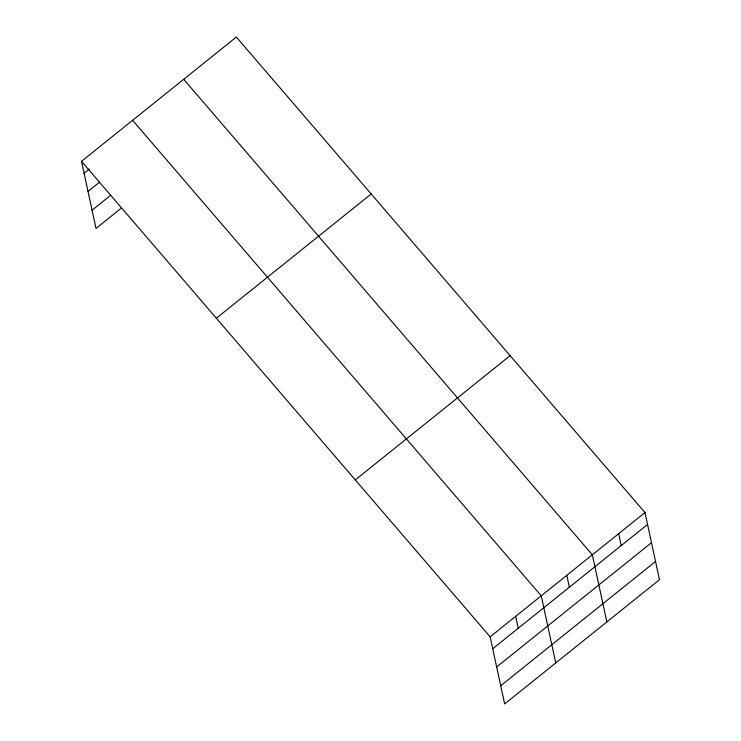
<?xml version="1.0" encoding="UTF-8"?>
<svg xmlns="http://www.w3.org/2000/svg" width="741" height="741" viewBox="0 0 741 741"><rect width="100%" height="100%" fill="white"/><g stroke="black" fill="none" stroke-linecap="round" stroke-linejoin="round"><path stroke-width="1.11" d="M81.51 161.316L236.342 37.05L644.985 512.568L659.49 579.684L504.658 703.95L490.144 636.834L81.51 161.316L96.015 228.432L121.57 207.925M84.085 173.218L89.365 168.976M88.022 191.437L99.47 182.24M92.079 210.203L110.576 195.365M216.363 318.232L371.195 193.975M355.3 479.909L510.132 355.652M490.144 636.834L644.985 512.568M492.719 648.736L647.551 524.48M496.655 666.956L651.496 542.699M500.721 685.731L655.553 561.465M183.703 79.296L592.337 554.824L606.851 621.94M132.602 120.301L541.245 595.829L555.75 662.945M618.661 533.696L621.236 545.598M566.791 575.322L569.366 587.224M515.69 616.327L518.265 628.238"/></g></svg>
